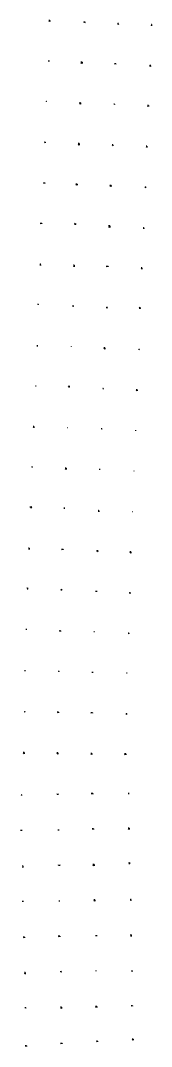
# Model space of a CAD drawing. Header units: metres. Extents: x 6010712 to 6010731, y 6568802 to 6568956.
# Drawn here: x 6010712.1 to 6010719.8, y 6568802.2 to 6568862.8 of the extents above; entities that cross this region are included whole.
import ezdxf

# ---------------------------------------------------------------- set-up
doc = ezdxf.new("R2010")
doc.units = ezdxf.units.M

msp = doc.modelspace()

# ---------------------------------------------------------------- hatches: boundary and pattern name
h = msp.add_hatch(color=1)
edge = h.paths.add_edge_path()
edge.add_ellipse((6010713.74, 6568862.71), major_axis=(0, 0.005), ratio=1, start_angle=0, end_angle=360, ccw=False)
h = msp.add_hatch(color=1)
edge = h.paths.add_edge_path()
edge.add_ellipse((6010715.88, 6568862.66), major_axis=(0, 0.005), ratio=1, start_angle=0, end_angle=360, ccw=False)
h = msp.add_hatch(color=1)
edge = h.paths.add_edge_path()
edge.add_ellipse((6010717.85, 6568862.54), major_axis=(0, 0.005), ratio=1, start_angle=0, end_angle=360, ccw=False)
h = msp.add_hatch(color=1)
edge = h.paths.add_edge_path()
edge.add_ellipse((6010719.78, 6568862.45), major_axis=(0, 0.005), ratio=1, start_angle=0, end_angle=360, ccw=False)
h = msp.add_hatch(color=1)
edge = h.paths.add_edge_path()
edge.add_ellipse((6010713.79, 6568860.38), major_axis=(0, 0.005), ratio=1, start_angle=0, end_angle=360, ccw=False)
h = msp.add_hatch(color=1)
edge = h.paths.add_edge_path()
edge.add_ellipse((6010715.63, 6568860.24), major_axis=(0, 0.005), ratio=1, start_angle=0, end_angle=360, ccw=False)
h = msp.add_hatch(color=1)
edge = h.paths.add_edge_path()
edge.add_ellipse((6010717.61, 6568860.19), major_axis=(0, 0.005), ratio=1, start_angle=0, end_angle=360, ccw=False)
h = msp.add_hatch(color=1)
edge = h.paths.add_edge_path()
edge.add_ellipse((6010719.75, 6568860.05), major_axis=(0, 0.005), ratio=1, start_angle=0, end_angle=360, ccw=False)
h = msp.add_hatch(color=1)
edge = h.paths.add_edge_path()
edge.add_ellipse((6010713.58, 6568858), major_axis=(0, 0.005), ratio=1, start_angle=0, end_angle=360, ccw=False)
h = msp.add_hatch(color=1)
edge = h.paths.add_edge_path()
edge.add_ellipse((6010715.55, 6568857.83), major_axis=(0, 0.005), ratio=1, start_angle=0, end_angle=360, ccw=False)
h = msp.add_hatch(color=1)
edge = h.paths.add_edge_path()
edge.add_ellipse((6010717.57, 6568857.8), major_axis=(0, 0.005), ratio=1, start_angle=0, end_angle=360, ccw=False)
h = msp.add_hatch(color=1)
edge = h.paths.add_edge_path()
edge.add_ellipse((6010719.56, 6568857.69), major_axis=(0, 0.005), ratio=1, start_angle=0, end_angle=360, ccw=False)
h = msp.add_hatch(color=1)
edge = h.paths.add_edge_path()
edge.add_ellipse((6010713.48, 6568855.54), major_axis=(0, 0.005), ratio=1, start_angle=0, end_angle=360, ccw=False)
h = msp.add_hatch(color=1)
edge = h.paths.add_edge_path()
edge.add_ellipse((6010715.47, 6568855.41), major_axis=(0, 0.005), ratio=1, start_angle=0, end_angle=360, ccw=False)
h = msp.add_hatch(color=1)
edge = h.paths.add_edge_path()
edge.add_ellipse((6010717.47, 6568855.37), major_axis=(0, 0.005), ratio=1, start_angle=0, end_angle=360, ccw=False)
h = msp.add_hatch(color=1)
edge = h.paths.add_edge_path()
edge.add_ellipse((6010719.48, 6568855.26), major_axis=(0, 0.005), ratio=1, start_angle=0, end_angle=360, ccw=False)
h = msp.add_hatch(color=1)
edge = h.paths.add_edge_path()
edge.add_ellipse((6010713.52, 6568853.17), major_axis=(0, 0.005), ratio=1, start_angle=0, end_angle=360, ccw=False)
h = msp.add_hatch(color=1)
edge = h.paths.add_edge_path()
edge.add_ellipse((6010715.34, 6568853.04), major_axis=(0, 0.005), ratio=1, start_angle=0, end_angle=360, ccw=False)
h = msp.add_hatch(color=1)
edge = h.paths.add_edge_path()
edge.add_ellipse((6010717.34, 6568852.97), major_axis=(0, 0.005), ratio=1, start_angle=0, end_angle=360, ccw=False)
h = msp.add_hatch(color=1)
edge = h.paths.add_edge_path()
edge.add_ellipse((6010719.46, 6568852.89), major_axis=(0, 0.005), ratio=1, start_angle=0, end_angle=360, ccw=False)
h = msp.add_hatch(color=1)
edge = h.paths.add_edge_path()
edge.add_ellipse((6010713.24, 6568850.75), major_axis=(0, 0.005), ratio=1, start_angle=0, end_angle=360, ccw=False)
h = msp.add_hatch(color=1)
edge = h.paths.add_edge_path()
edge.add_ellipse((6010715.25, 6568850.77), major_axis=(0, 0.005), ratio=1, start_angle=0, end_angle=360, ccw=False)
h = msp.add_hatch(color=1)
edge = h.paths.add_edge_path()
edge.add_ellipse((6010717.26, 6568850.55), major_axis=(0, 0.005), ratio=1, start_angle=0, end_angle=360, ccw=False)
h = msp.add_hatch(color=1)
edge = h.paths.add_edge_path()
edge.add_ellipse((6010719.35, 6568850.47), major_axis=(0, 0.005), ratio=1, start_angle=0, end_angle=360, ccw=False)
h = msp.add_hatch(color=1)
edge = h.paths.add_edge_path()
edge.add_ellipse((6010713.25, 6568848.3), major_axis=(0, 0.005), ratio=1, start_angle=0, end_angle=360, ccw=False)
h = msp.add_hatch(color=1)
edge = h.paths.add_edge_path()
edge.add_ellipse((6010715.19, 6568848.22), major_axis=(0, 0.005), ratio=1, start_angle=0, end_angle=360, ccw=False)
h = msp.add_hatch(color=1)
edge = h.paths.add_edge_path()
edge.add_ellipse((6010717.13, 6568848.22), major_axis=(0, 0.005), ratio=1, start_angle=0, end_angle=360, ccw=False)
h = msp.add_hatch(color=1)
edge = h.paths.add_edge_path()
edge.add_ellipse((6010719.18, 6568848.08), major_axis=(0, 0.005), ratio=1, start_angle=0, end_angle=360, ccw=False)
h = msp.add_hatch(color=1)
edge = h.paths.add_edge_path()
edge.add_ellipse((6010713.1, 6568846.02), major_axis=(0, 0.005), ratio=1, start_angle=0, end_angle=360, ccw=False)
h = msp.add_hatch(color=1)
edge = h.paths.add_edge_path()
edge.add_ellipse((6010715.21, 6568845.89), major_axis=(0, 0.005), ratio=1, start_angle=0, end_angle=360, ccw=False)
h = msp.add_hatch(color=1)
edge = h.paths.add_edge_path()
edge.add_ellipse((6010717.2, 6568845.78), major_axis=(0, 0.005), ratio=1, start_angle=0, end_angle=360, ccw=False)
h = msp.add_hatch(color=1)
edge = h.paths.add_edge_path()
edge.add_ellipse((6010719.07, 6568845.82), major_axis=(0, 0.005), ratio=1, start_angle=0, end_angle=360, ccw=False)
h = msp.add_hatch(color=1)
edge = h.paths.add_edge_path()
edge.add_ellipse((6010713.05, 6568843.51), major_axis=(0, 0.005), ratio=1, start_angle=0, end_angle=360, ccw=False)
h = msp.add_hatch(color=1)
edge = h.paths.add_edge_path()
edge.add_ellipse((6010715.06, 6568843.5), major_axis=(0, 0.005), ratio=1, start_angle=0, end_angle=360, ccw=False)
h = msp.add_hatch(color=1)
edge = h.paths.add_edge_path()
edge.add_ellipse((6010716.99, 6568843.36), major_axis=(0, 0.005), ratio=1, start_angle=0, end_angle=360, ccw=False)
h = msp.add_hatch(color=1)
edge = h.paths.add_edge_path()
edge.add_ellipse((6010719.09, 6568843.31), major_axis=(0, 0.005), ratio=1, start_angle=0, end_angle=360, ccw=False)
h = msp.add_hatch(color=1)
edge = h.paths.add_edge_path()
edge.add_ellipse((6010712.99, 6568841.18), major_axis=(0, 0.005), ratio=1, start_angle=0, end_angle=360, ccw=False)
h = msp.add_hatch(color=1)
edge = h.paths.add_edge_path()
edge.add_ellipse((6010714.91, 6568841.19), major_axis=(0, 0.005), ratio=1, start_angle=0, end_angle=360, ccw=False)
h = msp.add_hatch(color=1)
edge = h.paths.add_edge_path()
edge.add_ellipse((6010716.92, 6568840.99), major_axis=(0, 0.005), ratio=1, start_angle=0, end_angle=360, ccw=False)
h = msp.add_hatch(color=1)
edge = h.paths.add_edge_path()
edge.add_ellipse((6010718.89, 6568840.89), major_axis=(0, 0.005), ratio=1, start_angle=0, end_angle=360, ccw=False)
h = msp.add_hatch(color=1)
edge = h.paths.add_edge_path()
edge.add_ellipse((6010712.82, 6568838.7), major_axis=(0, 0.005), ratio=1, start_angle=0, end_angle=360, ccw=False)
h = msp.add_hatch(color=1)
edge = h.paths.add_edge_path()
edge.add_ellipse((6010714.84, 6568838.7), major_axis=(0, 0.005), ratio=1, start_angle=0, end_angle=360, ccw=False)
h = msp.add_hatch(color=1)
edge = h.paths.add_edge_path()
edge.add_ellipse((6010716.83, 6568838.62), major_axis=(0, 0.005), ratio=1, start_angle=0, end_angle=360, ccw=False)
h = msp.add_hatch(color=1)
edge = h.paths.add_edge_path()
edge.add_ellipse((6010718.85, 6568838.52), major_axis=(0, 0.005), ratio=1, start_angle=0, end_angle=360, ccw=False)
h = msp.add_hatch(color=1)
edge = h.paths.add_edge_path()
edge.add_ellipse((6010712.73, 6568836.41), major_axis=(0, 0.005), ratio=1, start_angle=0, end_angle=360, ccw=False)
h = msp.add_hatch(color=1)
edge = h.paths.add_edge_path()
edge.add_ellipse((6010714.71, 6568836.25), major_axis=(0, 0.005), ratio=1, start_angle=0, end_angle=360, ccw=False)
h = msp.add_hatch(color=1)
edge = h.paths.add_edge_path()
edge.add_ellipse((6010716.71, 6568836.24), major_axis=(0, 0.005), ratio=1, start_angle=0, end_angle=360, ccw=False)
h = msp.add_hatch(color=1)
edge = h.paths.add_edge_path()
edge.add_ellipse((6010718.76, 6568836.15), major_axis=(0, 0.005), ratio=1, start_angle=0, end_angle=360, ccw=False)
h = msp.add_hatch(color=1)
edge = h.paths.add_edge_path()
edge.add_ellipse((6010712.74, 6568834.06), major_axis=(0, 0.005), ratio=1, start_angle=0, end_angle=360, ccw=False)
h = msp.add_hatch(color=1)
edge = h.paths.add_edge_path()
edge.add_ellipse((6010714.67, 6568833.99), major_axis=(0, 0.005), ratio=1, start_angle=0, end_angle=360, ccw=False)
h = msp.add_hatch(color=1)
edge = h.paths.add_edge_path()
edge.add_ellipse((6010716.68, 6568833.74), major_axis=(0, 0.005), ratio=1, start_angle=0, end_angle=360, ccw=False)
h = msp.add_hatch(color=1)
edge = h.paths.add_edge_path()
edge.add_ellipse((6010718.7, 6568833.76), major_axis=(0, 0.005), ratio=1, start_angle=0, end_angle=360, ccw=False)
h = msp.add_hatch(color=1)
edge = h.paths.add_edge_path()
edge.add_ellipse((6010712.55, 6568831.51), major_axis=(0, 0.005), ratio=1, start_angle=0, end_angle=360, ccw=False)
h = msp.add_hatch(color=1)
edge = h.paths.add_edge_path()
edge.add_ellipse((6010714.49, 6568831.5), major_axis=(0, 0.005), ratio=1, start_angle=0, end_angle=360, ccw=False)
h = msp.add_hatch(color=1)
edge = h.paths.add_edge_path()
edge.add_ellipse((6010716.65, 6568831.39), major_axis=(0, 0.005), ratio=1, start_angle=0, end_angle=360, ccw=False)
h = msp.add_hatch(color=1)
edge = h.paths.add_edge_path()
edge.add_ellipse((6010718.52, 6568831.31), major_axis=(0, 0.005), ratio=1, start_angle=0, end_angle=360, ccw=False)
h = msp.add_hatch(color=1)
edge = h.paths.add_edge_path()
edge.add_ellipse((6010712.47, 6568829.26), major_axis=(0, 0.005), ratio=1, start_angle=0, end_angle=360, ccw=False)
h = msp.add_hatch(color=1)
edge = h.paths.add_edge_path()
edge.add_ellipse((6010714.44, 6568829.17), major_axis=(0, 0.005), ratio=1, start_angle=0, end_angle=360, ccw=False)
h = msp.add_hatch(color=1)
edge = h.paths.add_edge_path()
edge.add_ellipse((6010716.59, 6568829.05), major_axis=(0, 0.005), ratio=1, start_angle=0, end_angle=360, ccw=False)
h = msp.add_hatch(color=1)
edge = h.paths.add_edge_path()
edge.add_ellipse((6010718.56, 6568828.92), major_axis=(0, 0.005), ratio=1, start_angle=0, end_angle=360, ccw=False)
h = msp.add_hatch(color=1)
edge = h.paths.add_edge_path()
edge.add_ellipse((6010712.42, 6568826.83), major_axis=(0, 0.005), ratio=1, start_angle=0, end_angle=360, ccw=False)
h = msp.add_hatch(color=1)
edge = h.paths.add_edge_path()
edge.add_ellipse((6010714.37, 6568826.67), major_axis=(0, 0.005), ratio=1, start_angle=0, end_angle=360, ccw=False)
h = msp.add_hatch(color=1)
edge = h.paths.add_edge_path()
edge.add_ellipse((6010716.39, 6568826.65), major_axis=(0, 0.005), ratio=1, start_angle=0, end_angle=360, ccw=False)
h = msp.add_hatch(color=1)
edge = h.paths.add_edge_path()
edge.add_ellipse((6010718.46, 6568826.53), major_axis=(0, 0.005), ratio=1, start_angle=0, end_angle=360, ccw=False)
h = msp.add_hatch(color=1)
edge = h.paths.add_edge_path()
edge.add_ellipse((6010712.31, 6568824.35), major_axis=(0, 0.005), ratio=1, start_angle=0, end_angle=360, ccw=False)
h = msp.add_hatch(color=1)
edge = h.paths.add_edge_path()
edge.add_ellipse((6010714.31, 6568824.33), major_axis=(0, 0.005), ratio=1, start_angle=0, end_angle=360, ccw=False)
h = msp.add_hatch(color=1)
edge = h.paths.add_edge_path()
edge.add_ellipse((6010716.27, 6568824.25), major_axis=(0, 0.005), ratio=1, start_angle=0, end_angle=360, ccw=False)
h = msp.add_hatch(color=1)
edge = h.paths.add_edge_path()
edge.add_ellipse((6010718.32, 6568824.22), major_axis=(0, 0.005), ratio=1, start_angle=0, end_angle=360, ccw=False)
h = msp.add_hatch(color=1)
edge = h.paths.add_edge_path()
edge.add_ellipse((6010712.35, 6568821.9), major_axis=(0, 0.005), ratio=1, start_angle=0, end_angle=360, ccw=False)
h = msp.add_hatch(color=1)
edge = h.paths.add_edge_path()
edge.add_ellipse((6010714.23, 6568821.86), major_axis=(0, 0.005), ratio=1, start_angle=0, end_angle=360, ccw=False)
h = msp.add_hatch(color=1)
edge = h.paths.add_edge_path()
edge.add_ellipse((6010716.22, 6568821.85), major_axis=(0, 0.005), ratio=1, start_angle=0, end_angle=360, ccw=False)
h = msp.add_hatch(color=1)
edge = h.paths.add_edge_path()
edge.add_ellipse((6010718.33, 6568821.77), major_axis=(0, 0.005), ratio=1, start_angle=0, end_angle=360, ccw=False)
h = msp.add_hatch(color=1)
edge = h.paths.add_edge_path()
edge.add_ellipse((6010712.22, 6568819.45), major_axis=(0, 0.005), ratio=1, start_angle=0, end_angle=360, ccw=False)
h = msp.add_hatch(color=1)
edge = h.paths.add_edge_path()
edge.add_ellipse((6010714.21, 6568819.43), major_axis=(0, 0.005), ratio=1, start_angle=0, end_angle=360, ccw=False)
h = msp.add_hatch(color=1)
edge = h.paths.add_edge_path()
edge.add_ellipse((6010716.21, 6568819.4), major_axis=(0, 0.005), ratio=1, start_angle=0, end_angle=360, ccw=False)
h = msp.add_hatch(color=1)
edge = h.paths.add_edge_path()
edge.add_ellipse((6010718.21, 6568819.38), major_axis=(0, 0.005), ratio=1, start_angle=0, end_angle=360, ccw=False)
h = msp.add_hatch(color=1)
edge = h.paths.add_edge_path()
edge.add_ellipse((6010712.12, 6568816.98), major_axis=(0, 0.005), ratio=1, start_angle=0, end_angle=360, ccw=False)
h = msp.add_hatch(color=1)
edge = h.paths.add_edge_path()
edge.add_ellipse((6010714.32, 6568817.09), major_axis=(0, 0.005), ratio=1, start_angle=0, end_angle=360, ccw=False)
h = msp.add_hatch(color=1)
edge = h.paths.add_edge_path()
edge.add_ellipse((6010716.24, 6568817.07), major_axis=(0, 0.005), ratio=1, start_angle=0, end_angle=360, ccw=False)
h = msp.add_hatch(color=1)
edge = h.paths.add_edge_path()
edge.add_ellipse((6010718.44, 6568817.06), major_axis=(0, 0.005), ratio=1, start_angle=0, end_angle=360, ccw=False)
h = msp.add_hatch(color=1)
edge = h.paths.add_edge_path()
edge.add_ellipse((6010718.41, 6568814.98), major_axis=(0, 0.005), ratio=1, start_angle=0, end_angle=360, ccw=False)
h = msp.add_hatch(color=1)
edge = h.paths.add_edge_path()
edge.add_ellipse((6010712.08, 6568814.92), major_axis=(0, 0.005), ratio=1, start_angle=0, end_angle=360, ccw=False)
h = msp.add_hatch(color=1)
edge = h.paths.add_edge_path()
edge.add_ellipse((6010714.36, 6568814.95), major_axis=(0, 0.005), ratio=1, start_angle=0, end_angle=360, ccw=False)
h = msp.add_hatch(color=1)
edge = h.paths.add_edge_path()
edge.add_ellipse((6010716.29, 6568814.97), major_axis=(0, 0.005), ratio=1, start_angle=0, end_angle=360, ccw=False)
h = msp.add_hatch(color=1)
edge = h.paths.add_edge_path()
edge.add_ellipse((6010712.18, 6568812.73), major_axis=(0, 0.005), ratio=1, start_angle=0, end_angle=360, ccw=False)
h = msp.add_hatch(color=1)
edge = h.paths.add_edge_path()
edge.add_ellipse((6010714.41, 6568812.89), major_axis=(0, 0.005), ratio=1, start_angle=0, end_angle=360, ccw=False)
h = msp.add_hatch(color=1)
edge = h.paths.add_edge_path()
edge.add_ellipse((6010716.34, 6568812.83), major_axis=(0, 0.005), ratio=1, start_angle=0, end_angle=360, ccw=False)
h = msp.add_hatch(color=1)
edge = h.paths.add_edge_path()
edge.add_ellipse((6010718.45, 6568813.02), major_axis=(0, 0.005), ratio=1, start_angle=0, end_angle=360, ccw=False)
h = msp.add_hatch(color=1)
edge = h.paths.add_edge_path()
edge.add_ellipse((6010716.39, 6568810.74), major_axis=(0, 0.005), ratio=1, start_angle=0, end_angle=360, ccw=False)
h = msp.add_hatch(color=1)
edge = h.paths.add_edge_path()
edge.add_ellipse((6010718.6, 6568810.77), major_axis=(0, 0.005), ratio=1, start_angle=0, end_angle=360, ccw=False)
h = msp.add_hatch(color=1)
edge = h.paths.add_edge_path()
edge.add_ellipse((6010712.17, 6568810.73), major_axis=(0, 0.005), ratio=1, start_angle=0, end_angle=360, ccw=False)
h = msp.add_hatch(color=1)
edge = h.paths.add_edge_path()
edge.add_ellipse((6010714.36, 6568810.72), major_axis=(0, 0.005), ratio=1, start_angle=0, end_angle=360, ccw=False)
h = msp.add_hatch(color=1)
edge = h.paths.add_edge_path()
edge.add_ellipse((6010712.22, 6568808.57), major_axis=(0, 0.005), ratio=1, start_angle=0, end_angle=360, ccw=False)
h = msp.add_hatch(color=1)
edge = h.paths.add_edge_path()
edge.add_ellipse((6010714.3, 6568808.63), major_axis=(0, 0.005), ratio=1, start_angle=0, end_angle=360, ccw=False)
h = msp.add_hatch(color=1)
edge = h.paths.add_edge_path()
edge.add_ellipse((6010716.59, 6568808.71), major_axis=(0, 0.005), ratio=1, start_angle=0, end_angle=360, ccw=False)
h = msp.add_hatch(color=1)
edge = h.paths.add_edge_path()
edge.add_ellipse((6010718.55, 6568808.66), major_axis=(0, 0.005), ratio=1, start_angle=0, end_angle=360, ccw=False)
h = msp.add_hatch(color=1)
edge = h.paths.add_edge_path()
edge.add_ellipse((6010714.49, 6568806.61), major_axis=(0, 0.005), ratio=1, start_angle=0, end_angle=360, ccw=False)
h = msp.add_hatch(color=1)
edge = h.paths.add_edge_path()
edge.add_ellipse((6010716.54, 6568806.64), major_axis=(0, 0.005), ratio=1, start_angle=0, end_angle=360, ccw=False)
h = msp.add_hatch(color=1)
edge = h.paths.add_edge_path()
edge.add_ellipse((6010718.66, 6568806.58), major_axis=(0, 0.005), ratio=1, start_angle=0, end_angle=360, ccw=False)
h = msp.add_hatch(color=1)
edge = h.paths.add_edge_path()
edge.add_ellipse((6010712.3, 6568806.43), major_axis=(0, 0.005), ratio=1, start_angle=0, end_angle=360, ccw=False)
h = msp.add_hatch(color=1)
edge = h.paths.add_edge_path()
edge.add_ellipse((6010712.33, 6568804.42), major_axis=(0, 0.005), ratio=1, start_angle=0, end_angle=360, ccw=False)
h = msp.add_hatch(color=1)
edge = h.paths.add_edge_path()
edge.add_ellipse((6010714.42, 6568804.4), major_axis=(0, 0.005), ratio=1, start_angle=0, end_angle=360, ccw=False)
h = msp.add_hatch(color=1)
edge = h.paths.add_edge_path()
edge.add_ellipse((6010716.5, 6568804.46), major_axis=(0, 0.005), ratio=1, start_angle=0, end_angle=360, ccw=False)
h = msp.add_hatch(color=1)
edge = h.paths.add_edge_path()
edge.add_ellipse((6010718.59, 6568804.54), major_axis=(0, 0.005), ratio=1, start_angle=0, end_angle=360, ccw=False)
h = msp.add_hatch(color=1)
edge = h.paths.add_edge_path()
edge.add_ellipse((6010714.42, 6568802.32), major_axis=(0, 0.005), ratio=1, start_angle=0, end_angle=360, ccw=False)
h = msp.add_hatch(color=1)
edge = h.paths.add_edge_path()
edge.add_ellipse((6010716.55, 6568802.43), major_axis=(0, 0.005), ratio=1, start_angle=0, end_angle=360, ccw=False)
h = msp.add_hatch(color=1)
edge = h.paths.add_edge_path()
edge.add_ellipse((6010718.65, 6568802.52), major_axis=(0, 0.005), ratio=1, start_angle=0, end_angle=360, ccw=False)
h = msp.add_hatch(color=1)
edge = h.paths.add_edge_path()
edge.add_ellipse((6010712.34, 6568802.16), major_axis=(0, 0.005), ratio=1, start_angle=0, end_angle=360, ccw=False)

# ---------------------------------------------------------------- linework, layer by layer
for p, q in [((6010713.8, 6568862.77), (6010713.74, 6568862.71)), ((6010715.8, 6568862.7), (6010715.88, 6568862.66)), ((6010717.8, 6568862.62), (6010717.85, 6568862.54)), ((6010719.79, 6568862.54), (6010719.78, 6568862.45)), ((6010713.7, 6568860.38), (6010713.79, 6568860.38)), ((6010715.7, 6568860.3), (6010715.63, 6568860.24)), ((6010717.7, 6568860.22), (6010717.61, 6568860.19)), ((6010719.7, 6568860.14), (6010719.75, 6568860.05)), ((6010713.61, 6568857.98), (6010713.58, 6568858)), ((6010715.61, 6568857.9), (6010715.55, 6568857.83)), ((6010717.61, 6568857.82), (6010717.57, 6568857.8)), ((6010719.61, 6568857.74), (6010719.56, 6568857.69)), ((6010713.52, 6568855.58), (6010713.48, 6568855.54)), ((6010715.52, 6568855.5), (6010715.47, 6568855.41)), ((6010717.51, 6568855.42), (6010717.47, 6568855.37)), ((6010719.51, 6568855.35), (6010719.48, 6568855.26)), ((6010713.42, 6568853.18), (6010713.52, 6568853.17)), ((6010715.42, 6568853.1), (6010715.34, 6568853.04)), ((6010717.42, 6568853.03), (6010717.34, 6568852.97)), ((6010719.42, 6568852.95), (6010719.46, 6568852.89)), ((6010713.33, 6568850.78), (6010713.24, 6568850.75)), ((6010715.33, 6568850.71), (6010715.25, 6568850.77)), ((6010717.33, 6568850.63), (6010717.26, 6568850.55)), ((6010719.32, 6568850.55), (6010719.35, 6568850.47)), ((6010713.24, 6568848.39), (6010713.25, 6568848.3)), ((6010715.23, 6568848.31), (6010715.19, 6568848.22)), ((6010717.23, 6568848.23), (6010717.13, 6568848.22)), ((6010719.23, 6568848.15), (6010719.18, 6568848.08)), ((6010713.14, 6568845.99), (6010713.1, 6568846.02)), ((6010715.14, 6568845.91), (6010715.21, 6568845.89)), ((6010717.14, 6568845.83), (6010717.2, 6568845.78)), ((6010719.14, 6568845.75), (6010719.07, 6568845.82)), ((6010713.05, 6568843.59), (6010713.05, 6568843.51)), ((6010715.05, 6568843.51), (6010715.06, 6568843.5)), ((6010717.04, 6568843.43), (6010716.99, 6568843.36)), ((6010719.04, 6568843.35), (6010719.09, 6568843.31)), ((6010712.95, 6568841.19), (6010712.99, 6568841.18)), ((6010714.95, 6568841.11), (6010714.91, 6568841.19)), ((6010716.95, 6568841.03), (6010716.92, 6568840.99)), ((6010718.95, 6568840.96), (6010718.89, 6568840.89)), ((6010712.86, 6568838.79), (6010712.82, 6568838.7)), ((6010714.86, 6568838.71), (6010714.84, 6568838.7)), ((6010716.86, 6568838.64), (6010716.83, 6568838.62)), ((6010718.86, 6568838.56), (6010718.85, 6568838.52)), ((6010712.77, 6568836.39), (6010712.73, 6568836.41)), ((6010714.77, 6568836.32), (6010714.71, 6568836.25)), ((6010716.76, 6568836.24), (6010716.71, 6568836.24)), ((6010718.76, 6568836.16), (6010718.76, 6568836.15)), ((6010712.67, 6568833.99), (6010712.74, 6568834.06)), ((6010714.67, 6568833.92), (6010714.67, 6568833.99)), ((6010716.67, 6568833.84), (6010716.68, 6568833.74)), ((6010718.67, 6568833.77), (6010718.7, 6568833.76)), ((6010712.59, 6568831.59), (6010712.55, 6568831.51)), ((6010714.58, 6568831.52), (6010714.49, 6568831.5)), ((6010716.58, 6568831.45), (6010716.65, 6568831.39)), ((6010718.58, 6568831.37), (6010718.52, 6568831.31)), ((6010712.5, 6568829.18), (6010712.47, 6568829.26)), ((6010714.5, 6568829.11), (6010714.44, 6568829.17)), ((6010716.5, 6568829.05), (6010716.59, 6568829.05)), ((6010718.5, 6568828.98), (6010718.56, 6568828.92)), ((6010712.43, 6568826.77), (6010712.42, 6568826.83)), ((6010714.43, 6568826.71), (6010714.37, 6568826.67)), ((6010716.43, 6568826.65), (6010716.39, 6568826.65)), ((6010718.43, 6568826.6), (6010718.46, 6568826.53)), ((6010712.36, 6568824.35), (6010712.31, 6568824.35)), ((6010714.36, 6568824.31), (6010714.31, 6568824.33)), ((6010716.36, 6568824.26), (6010716.27, 6568824.25)), ((6010718.36, 6568824.21), (6010718.32, 6568824.22)), ((6010712.31, 6568821.94), (6010712.35, 6568821.9)), ((6010714.31, 6568821.9), (6010714.23, 6568821.86)), ((6010716.31, 6568821.87), (6010716.22, 6568821.85)), ((6010718.31, 6568821.83), (6010718.33, 6568821.77)), ((6010712.28, 6568819.52), (6010712.22, 6568819.45)), ((6010714.28, 6568819.5), (6010714.21, 6568819.43)), ((6010716.28, 6568819.47), (6010716.21, 6568819.4)), ((6010718.28, 6568819.45), (6010718.21, 6568819.38)), ((6010712.13, 6568817.02), (6010712.12, 6568816.98)), ((6010714.23, 6568817.06), (6010714.32, 6568817.09)), ((6010716.33, 6568817.11), (6010716.24, 6568817.07)), ((6010718.43, 6568817.15), (6010718.44, 6568817.06)), ((6010716.37, 6568815.01), (6010716.29, 6568814.97)), ((6010718.47, 6568815.05), (6010718.41, 6568814.98)), ((6010712.17, 6568814.92), (6010712.08, 6568814.92)), ((6010714.27, 6568814.96), (6010714.36, 6568814.95)), ((6010712.21, 6568812.82), (6010712.18, 6568812.73)), ((6010714.31, 6568812.87), (6010714.41, 6568812.89)), ((6010716.41, 6568812.91), (6010716.34, 6568812.83)), ((6010718.51, 6568812.95), (6010718.45, 6568813.02)), ((6010714.35, 6568810.77), (6010714.36, 6568810.72)), ((6010716.45, 6568810.81), (6010716.39, 6568810.74)), ((6010718.55, 6568810.85), (6010718.6, 6568810.77)), ((6010712.25, 6568810.72), (6010712.17, 6568810.73)), ((6010712.3, 6568808.62), (6010712.22, 6568808.57)), ((6010714.39, 6568808.67), (6010714.3, 6568808.63)), ((6010716.49, 6568808.71), (6010716.59, 6568808.71)), ((6010718.59, 6568808.75), (6010718.55, 6568808.66)), ((6010712.34, 6568806.53), (6010712.3, 6568806.43)), ((6010714.44, 6568806.57), (6010714.49, 6568806.61)), ((6010716.54, 6568806.61), (6010716.54, 6568806.64)), ((6010718.64, 6568806.65), (6010718.66, 6568806.58)), ((6010712.38, 6568804.43), (6010712.33, 6568804.42)), ((6010714.48, 6568804.47), (6010714.42, 6568804.4)), ((6010716.58, 6568804.51), (6010716.5, 6568804.46)), ((6010718.68, 6568804.55), (6010718.59, 6568804.54)), ((6010714.52, 6568802.33), (6010714.42, 6568802.32)), ((6010716.62, 6568802.46), (6010716.55, 6568802.43)), ((6010718.72, 6568802.59), (6010718.65, 6568802.52)), ((6010712.43, 6568802.2), (6010712.34, 6568802.16))]:
    msp.add_line(p, q)
at = {"color": 4}
for p, q in [((6010713.8, 6568862.77), (6010713.74, 6568862.77)), ((6010715.8, 6568862.7), (6010715.88, 6568862.7)), ((6010717.8, 6568862.62), (6010717.85, 6568862.62)), ((6010719.79, 6568862.54), (6010719.78, 6568862.54)), ((6010713.7, 6568860.38), (6010713.79, 6568860.38)), ((6010715.7, 6568860.3), (6010715.63, 6568860.3)), ((6010717.7, 6568860.22), (6010717.61, 6568860.22)), ((6010719.7, 6568860.14), (6010719.75, 6568860.14)), ((6010713.61, 6568857.98), (6010713.58, 6568857.98)), ((6010715.61, 6568857.9), (6010715.55, 6568857.9)), ((6010717.61, 6568857.82), (6010717.57, 6568857.82)), ((6010719.61, 6568857.74), (6010719.56, 6568857.74)), ((6010713.52, 6568855.58), (6010713.48, 6568855.58)), ((6010715.52, 6568855.5), (6010715.47, 6568855.5)), ((6010717.51, 6568855.42), (6010717.47, 6568855.42)), ((6010719.51, 6568855.35), (6010719.48, 6568855.35)), ((6010713.42, 6568853.18), (6010713.52, 6568853.18)), ((6010715.42, 6568853.1), (6010715.34, 6568853.1)), ((6010717.42, 6568853.03), (6010717.34, 6568853.03)), ((6010719.42, 6568852.95), (6010719.46, 6568852.95)), ((6010713.33, 6568850.78), (6010713.24, 6568850.78)), ((6010715.33, 6568850.71), (6010715.25, 6568850.71)), ((6010717.33, 6568850.63), (6010717.26, 6568850.63)), ((6010719.32, 6568850.55), (6010719.35, 6568850.55)), ((6010713.24, 6568848.39), (6010713.25, 6568848.39)), ((6010715.23, 6568848.31), (6010715.19, 6568848.31)), ((6010717.23, 6568848.23), (6010717.13, 6568848.23)), ((6010719.23, 6568848.15), (6010719.18, 6568848.15)), ((6010713.14, 6568845.99), (6010713.1, 6568845.99)), ((6010715.14, 6568845.91), (6010715.21, 6568845.91)), ((6010717.14, 6568845.83), (6010717.2, 6568845.83)), ((6010719.14, 6568845.75), (6010719.07, 6568845.75)), ((6010713.05, 6568843.59), (6010713.05, 6568843.59)), ((6010715.05, 6568843.51), (6010715.06, 6568843.51)), ((6010717.04, 6568843.43), (6010716.99, 6568843.43)), ((6010719.04, 6568843.35), (6010719.09, 6568843.35)), ((6010712.95, 6568841.19), (6010712.99, 6568841.19)), ((6010714.95, 6568841.11), (6010714.91, 6568841.11)), ((6010716.95, 6568841.03), (6010716.92, 6568841.03)), ((6010718.95, 6568840.96), (6010718.89, 6568840.96)), ((6010712.86, 6568838.79), (6010712.82, 6568838.79)), ((6010714.86, 6568838.71), (6010714.84, 6568838.71)), ((6010716.86, 6568838.64), (6010716.83, 6568838.64)), ((6010718.86, 6568838.56), (6010718.85, 6568838.56)), ((6010712.77, 6568836.39), (6010712.73, 6568836.39)), ((6010714.77, 6568836.32), (6010714.71, 6568836.32)), ((6010716.76, 6568836.24), (6010716.71, 6568836.24)), ((6010718.76, 6568836.16), (6010718.76, 6568836.16)), ((6010712.67, 6568833.99), (6010712.74, 6568833.99)), ((6010714.67, 6568833.92), (6010714.67, 6568833.92)), ((6010716.67, 6568833.84), (6010716.68, 6568833.84)), ((6010718.67, 6568833.77), (6010718.7, 6568833.77)), ((6010712.59, 6568831.59), (6010712.55, 6568831.59)), ((6010714.58, 6568831.52), (6010714.49, 6568831.52)), ((6010716.58, 6568831.45), (6010716.65, 6568831.45)), ((6010718.58, 6568831.37), (6010718.52, 6568831.37)), ((6010712.5, 6568829.18), (6010712.47, 6568829.18)), ((6010714.5, 6568829.11), (6010714.44, 6568829.11)), ((6010716.5, 6568829.05), (6010716.59, 6568829.05)), ((6010718.5, 6568828.98), (6010718.56, 6568828.98)), ((6010712.43, 6568826.77), (6010712.42, 6568826.77)), ((6010714.43, 6568826.71), (6010714.37, 6568826.71)), ((6010716.43, 6568826.65), (6010716.39, 6568826.65)), ((6010718.43, 6568826.6), (6010718.46, 6568826.6)), ((6010712.36, 6568824.35), (6010712.31, 6568824.35)), ((6010714.36, 6568824.31), (6010714.31, 6568824.31)), ((6010716.36, 6568824.26), (6010716.27, 6568824.26)), ((6010718.36, 6568824.21), (6010718.32, 6568824.21)), ((6010712.31, 6568821.94), (6010712.35, 6568821.94)), ((6010714.31, 6568821.9), (6010714.23, 6568821.9)), ((6010716.31, 6568821.87), (6010716.22, 6568821.87)), ((6010718.31, 6568821.83), (6010718.33, 6568821.83)), ((6010712.28, 6568819.52), (6010712.22, 6568819.52)), ((6010714.28, 6568819.5), (6010714.21, 6568819.5)), ((6010716.28, 6568819.47), (6010716.21, 6568819.47)), ((6010718.28, 6568819.45), (6010718.21, 6568819.45)), ((6010712.13, 6568817.02), (6010712.12, 6568817.02)), ((6010714.23, 6568817.06), (6010714.32, 6568817.06)), ((6010716.33, 6568817.11), (6010716.24, 6568817.11)), ((6010718.43, 6568817.15), (6010718.44, 6568817.15)), ((6010716.37, 6568815.01), (6010716.29, 6568815.01)), ((6010718.47, 6568815.05), (6010718.41, 6568815.05)), ((6010712.17, 6568814.92), (6010712.08, 6568814.92)), ((6010714.27, 6568814.96), (6010714.36, 6568814.96)), ((6010712.21, 6568812.82), (6010712.18, 6568812.82)), ((6010714.31, 6568812.87), (6010714.41, 6568812.87)), ((6010716.41, 6568812.91), (6010716.34, 6568812.91)), ((6010718.51, 6568812.95), (6010718.45, 6568812.95)), ((6010714.35, 6568810.77), (6010714.36, 6568810.77)), ((6010716.45, 6568810.81), (6010716.39, 6568810.81)), ((6010718.55, 6568810.85), (6010718.6, 6568810.85)), ((6010712.25, 6568810.72), (6010712.17, 6568810.72)), ((6010712.3, 6568808.62), (6010712.22, 6568808.62)), ((6010714.39, 6568808.67), (6010714.3, 6568808.67)), ((6010716.49, 6568808.71), (6010716.59, 6568808.71)), ((6010718.59, 6568808.75), (6010718.55, 6568808.75)), ((6010712.34, 6568806.53), (6010712.3, 6568806.53)), ((6010714.44, 6568806.57), (6010714.49, 6568806.57)), ((6010716.54, 6568806.61), (6010716.54, 6568806.61)), ((6010718.64, 6568806.65), (6010718.66, 6568806.65)), ((6010712.38, 6568804.43), (6010712.33, 6568804.43)), ((6010714.48, 6568804.47), (6010714.42, 6568804.47)), ((6010716.58, 6568804.51), (6010716.5, 6568804.51)), ((6010718.68, 6568804.55), (6010718.59, 6568804.55)), ((6010714.52, 6568802.33), (6010714.42, 6568802.33)), ((6010716.62, 6568802.46), (6010716.55, 6568802.46)), ((6010718.72, 6568802.59), (6010718.65, 6568802.59)), ((6010712.43, 6568802.2), (6010712.34, 6568802.2))]:
    msp.add_line(p, q, dxfattribs=at)
at = {"color": 2}
for p, q in [((6010713.8, 6568862.77), (6010713.8, 6568862.71)), ((6010715.8, 6568862.7), (6010715.8, 6568862.66)), ((6010717.8, 6568862.62), (6010717.8, 6568862.54)), ((6010719.79, 6568862.54), (6010719.79, 6568862.45)), ((6010713.7, 6568860.38), (6010713.7, 6568860.38)), ((6010715.7, 6568860.3), (6010715.7, 6568860.24)), ((6010717.7, 6568860.22), (6010717.7, 6568860.19)), ((6010719.7, 6568860.14), (6010719.7, 6568860.05)), ((6010713.61, 6568857.98), (6010713.61, 6568858)), ((6010715.61, 6568857.9), (6010715.61, 6568857.83)), ((6010717.61, 6568857.82), (6010717.61, 6568857.8)), ((6010719.61, 6568857.74), (6010719.61, 6568857.69)), ((6010713.52, 6568855.58), (6010713.52, 6568855.54)), ((6010715.52, 6568855.5), (6010715.52, 6568855.41)), ((6010717.51, 6568855.42), (6010717.51, 6568855.37)), ((6010719.51, 6568855.35), (6010719.51, 6568855.26)), ((6010713.42, 6568853.18), (6010713.42, 6568853.17)), ((6010715.42, 6568853.1), (6010715.42, 6568853.04)), ((6010717.42, 6568853.03), (6010717.42, 6568852.97)), ((6010719.42, 6568852.95), (6010719.42, 6568852.89)), ((6010713.33, 6568850.78), (6010713.33, 6568850.75)), ((6010715.33, 6568850.71), (6010715.33, 6568850.77)), ((6010717.33, 6568850.63), (6010717.33, 6568850.55)), ((6010719.32, 6568850.55), (6010719.32, 6568850.47)), ((6010713.24, 6568848.39), (6010713.24, 6568848.3)), ((6010715.23, 6568848.31), (6010715.23, 6568848.22)), ((6010717.23, 6568848.23), (6010717.23, 6568848.22)), ((6010719.23, 6568848.15), (6010719.23, 6568848.08)), ((6010713.14, 6568845.99), (6010713.14, 6568846.02)), ((6010715.14, 6568845.91), (6010715.14, 6568845.89)), ((6010717.14, 6568845.83), (6010717.14, 6568845.78)), ((6010719.14, 6568845.75), (6010719.14, 6568845.82)), ((6010713.05, 6568843.59), (6010713.05, 6568843.51)), ((6010715.05, 6568843.51), (6010715.05, 6568843.5)), ((6010717.04, 6568843.43), (6010717.04, 6568843.36)), ((6010719.04, 6568843.35), (6010719.04, 6568843.31)), ((6010712.95, 6568841.19), (6010712.95, 6568841.18)), ((6010714.95, 6568841.11), (6010714.95, 6568841.19)), ((6010716.95, 6568841.03), (6010716.95, 6568840.99)), ((6010718.95, 6568840.96), (6010718.95, 6568840.89)), ((6010712.86, 6568838.79), (6010712.86, 6568838.7)), ((6010714.86, 6568838.71), (6010714.86, 6568838.7)), ((6010716.86, 6568838.64), (6010716.86, 6568838.62)), ((6010718.86, 6568838.56), (6010718.86, 6568838.52)), ((6010712.77, 6568836.39), (6010712.77, 6568836.41)), ((6010714.77, 6568836.32), (6010714.77, 6568836.25)), ((6010716.76, 6568836.24), (6010716.76, 6568836.24)), ((6010718.76, 6568836.16), (6010718.76, 6568836.15)), ((6010712.67, 6568833.99), (6010712.67, 6568834.06)), ((6010714.67, 6568833.92), (6010714.67, 6568833.99)), ((6010716.67, 6568833.84), (6010716.67, 6568833.74)), ((6010718.67, 6568833.77), (6010718.67, 6568833.76)), ((6010712.59, 6568831.59), (6010712.59, 6568831.51)), ((6010714.58, 6568831.52), (6010714.58, 6568831.5)), ((6010716.58, 6568831.45), (6010716.58, 6568831.39)), ((6010718.58, 6568831.37), (6010718.58, 6568831.31)), ((6010712.5, 6568829.18), (6010712.5, 6568829.26)), ((6010714.5, 6568829.11), (6010714.5, 6568829.17)), ((6010716.5, 6568829.05), (6010716.5, 6568829.05)), ((6010718.5, 6568828.98), (6010718.5, 6568828.92)), ((6010712.43, 6568826.77), (6010712.43, 6568826.83)), ((6010714.43, 6568826.71), (6010714.43, 6568826.67)), ((6010716.43, 6568826.65), (6010716.43, 6568826.65)), ((6010718.43, 6568826.6), (6010718.43, 6568826.53)), ((6010712.36, 6568824.35), (6010712.36, 6568824.35)), ((6010714.36, 6568824.31), (6010714.36, 6568824.33)), ((6010716.36, 6568824.26), (6010716.36, 6568824.25)), ((6010718.36, 6568824.21), (6010718.36, 6568824.22)), ((6010712.31, 6568821.94), (6010712.31, 6568821.9)), ((6010714.31, 6568821.9), (6010714.31, 6568821.86)), ((6010716.31, 6568821.87), (6010716.31, 6568821.85)), ((6010718.31, 6568821.83), (6010718.31, 6568821.77)), ((6010712.28, 6568819.52), (6010712.28, 6568819.45)), ((6010714.28, 6568819.5), (6010714.28, 6568819.43)), ((6010716.28, 6568819.47), (6010716.28, 6568819.4)), ((6010718.28, 6568819.45), (6010718.28, 6568819.38)), ((6010712.13, 6568817.02), (6010712.13, 6568816.98)), ((6010714.23, 6568817.06), (6010714.23, 6568817.09)), ((6010716.33, 6568817.11), (6010716.33, 6568817.07)), ((6010718.43, 6568817.15), (6010718.43, 6568817.06)), ((6010716.37, 6568815.01), (6010716.37, 6568814.97)), ((6010718.47, 6568815.05), (6010718.47, 6568814.98)), ((6010712.17, 6568814.92), (6010712.17, 6568814.92)), ((6010714.27, 6568814.96), (6010714.27, 6568814.95)), ((6010712.21, 6568812.82), (6010712.21, 6568812.73)), ((6010714.31, 6568812.87), (6010714.31, 6568812.89)), ((6010716.41, 6568812.91), (6010716.41, 6568812.83)), ((6010718.51, 6568812.95), (6010718.51, 6568813.02)), ((6010714.35, 6568810.77), (6010714.35, 6568810.72)), ((6010716.45, 6568810.81), (6010716.45, 6568810.74)), ((6010718.55, 6568810.85), (6010718.55, 6568810.77)), ((6010712.25, 6568810.72), (6010712.25, 6568810.73)), ((6010712.3, 6568808.62), (6010712.3, 6568808.57)), ((6010714.39, 6568808.67), (6010714.39, 6568808.63)), ((6010716.49, 6568808.71), (6010716.49, 6568808.71)), ((6010718.59, 6568808.75), (6010718.59, 6568808.66)), ((6010712.34, 6568806.53), (6010712.34, 6568806.43)), ((6010714.44, 6568806.57), (6010714.44, 6568806.61)), ((6010716.54, 6568806.61), (6010716.54, 6568806.64)), ((6010718.64, 6568806.65), (6010718.64, 6568806.58)), ((6010712.38, 6568804.43), (6010712.38, 6568804.42)), ((6010714.48, 6568804.47), (6010714.48, 6568804.4)), ((6010716.58, 6568804.51), (6010716.58, 6568804.46)), ((6010718.68, 6568804.55), (6010718.68, 6568804.54)), ((6010714.52, 6568802.33), (6010714.52, 6568802.32)), ((6010716.62, 6568802.46), (6010716.62, 6568802.43)), ((6010718.72, 6568802.59), (6010718.72, 6568802.52)), ((6010712.43, 6568802.2), (6010712.43, 6568802.16))]:
    msp.add_line(p, q, dxfattribs=at)

doc.saveas('drawing.dxf')
